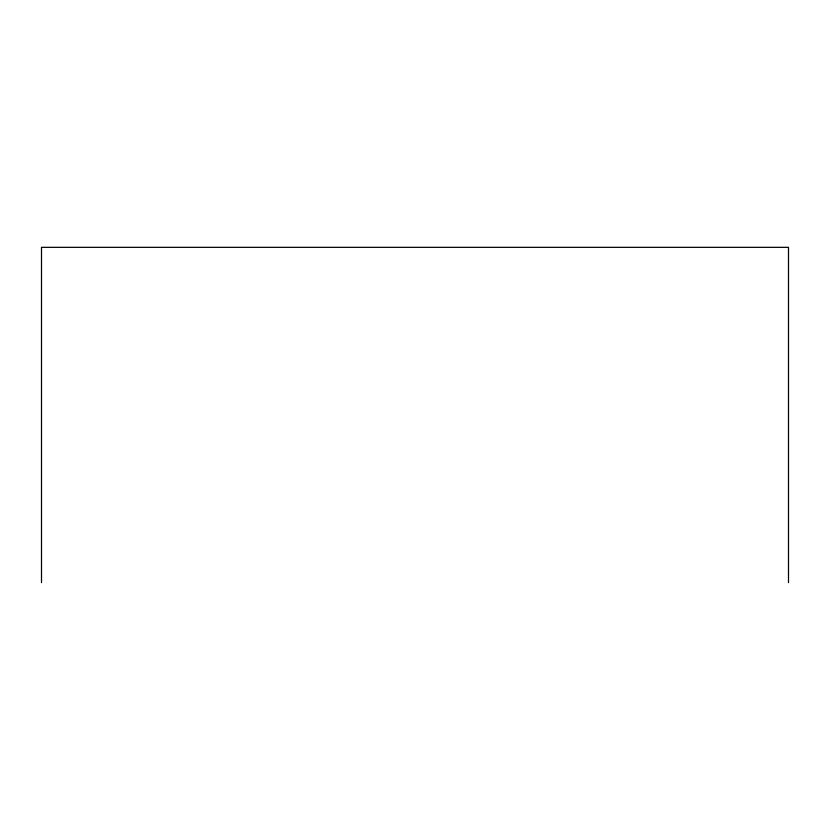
<?xml version="1.0" encoding="UTF-8"?>
<svg xmlns="http://www.w3.org/2000/svg" width="830" height="830" viewBox="0 0 830 830"><rect width="100%" height="100%" fill="white"/><g stroke="black" fill="none" stroke-linecap="round" stroke-linejoin="round"><path stroke-width="1.25" d="M788.5 582.66L788.5 247.34L41.5 247.34L41.5 582.66"/></g></svg>
